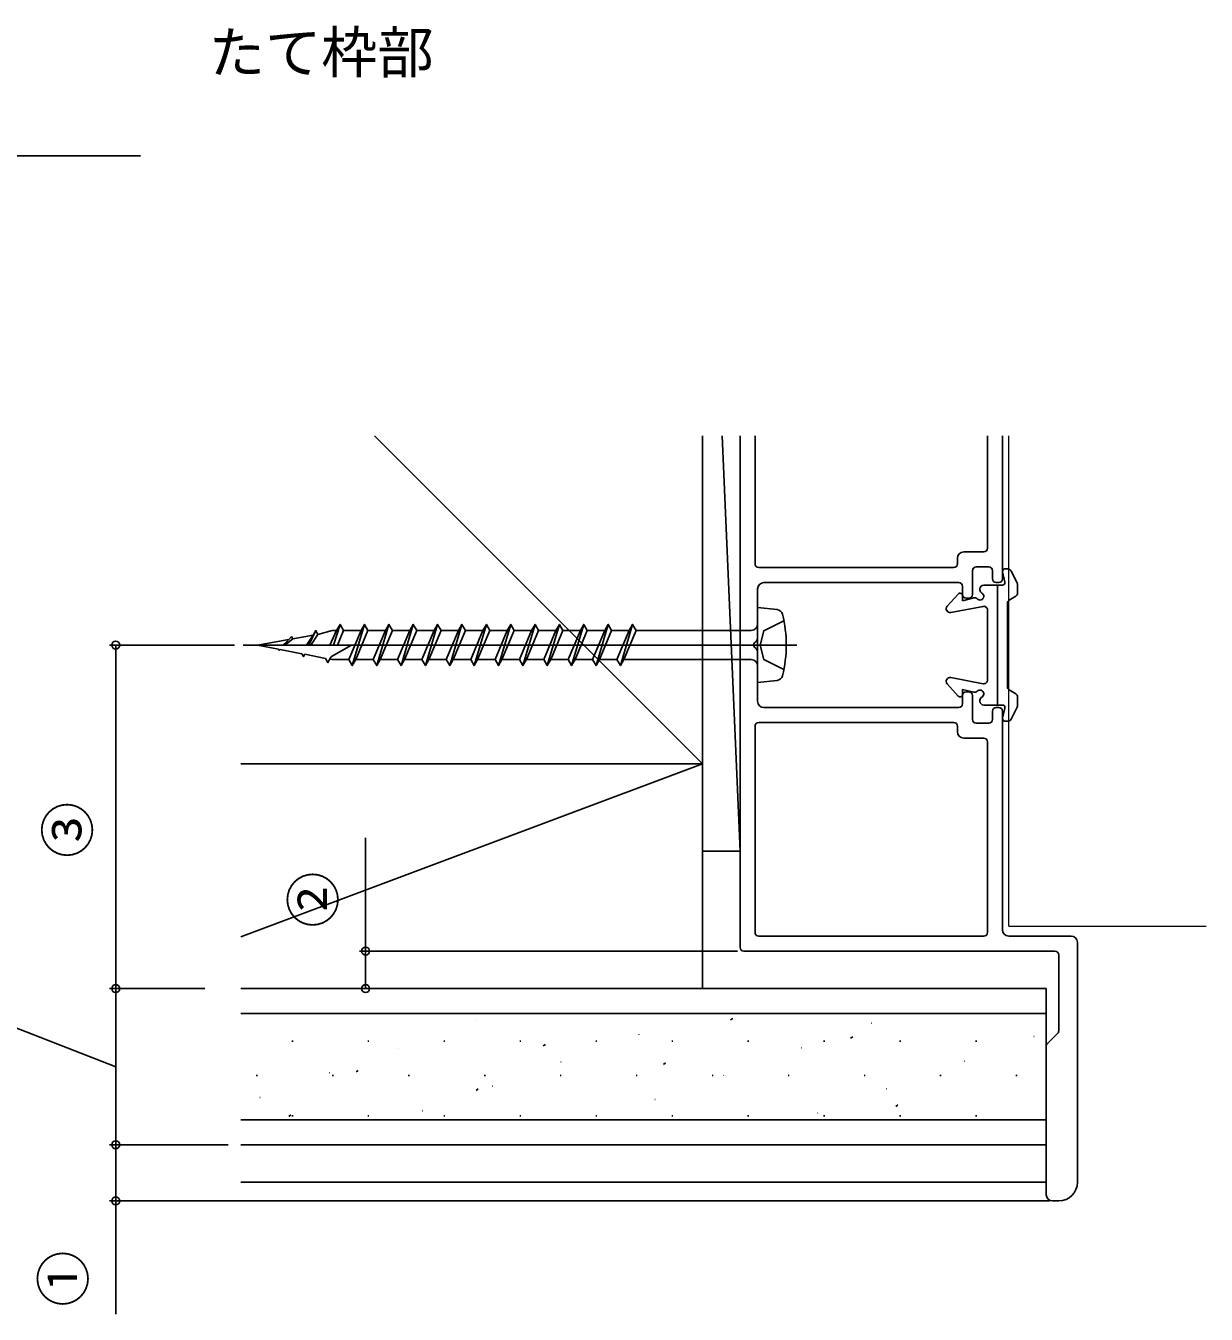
# Model space of a CAD drawing. Units: millimetres, scale not verified. Extents: x -525 to 525, y -808 to 806.
# Drawn here: x -334.7 to -145.8, y -238.8 to -32.5 of the extents above; entities that cross this region are included whole.
import ezdxf
from ezdxf.enums import TextEntityAlignment as Align

# ---------------------------------------------------------------- set-up
doc = ezdxf.new("R2010")
doc.units = ezdxf.units.MM
doc.header["$LTSCALE"] = 4
for name, color, linetype in [('0-2_USER1', 3, 'Continuous'), ('0-3_YKK_11', 7, 'Continuous'), ('0-5_YKK_13', 4, 'Continuous'), ('0-7_YKK_D', 6, 'Continuous'), ('0-9_YSS_K', 3, 'Continuous')]:
    doc.layers.add(name, color=color, linetype=linetype)
doc.layers.add('0-4_YKK_12', color=5, linetype='Continuous', lineweight=18)
doc.styles.add('ＭＳ ゴシック', font='')
doc.styles.get('ＭＳ ゴシック').set_extended_font_data('MS Gothic')

msp = doc.modelspace()

# ---------------------------------------------------------------- linework, layer by layer
at = {"layer": '0-3_YKK_11'}
for p, q in [((-220.398, -180.048), (-220.398, -98.132)), ((-217.998, -118.648), (-217.998, -98.132)), ((-180.798, -98.132), (-180.798, -116.148)), ((-178.398, -98.132), (-178.398, -121.048)), ((-181.398, -116.748), (-184.598, -116.748)), ((-186.198, -119.248), (-217.398, -119.248)), ((-185.598, -117.748), (-185.598, -118.648)), ((-180.598, -119.148), (-182.598, -119.148)), ((-185.398, -121.648), (-216.598, -121.648)), ((-183.198, -119.748), (-183.198, -123.548)), ((-179.998, -121.048), (-179.998, -119.748)), ((-178.998, -121.648), (-179.398, -121.648)), ((-184.798, -123.548), (-184.798, -122.248)), ((-183.798, -124.148), (-184.198, -124.148)), ((-184.798, -141.048), (-184.798, -139.748)), ((-184.198, -139.148), (-183.798, -139.148)), ((-183.198, -139.748), (-183.198, -143.548)), ((-216.598, -141.648), (-185.398, -141.648)), ((-179.998, -143.548), (-179.998, -142.248)), ((-179.398, -141.648), (-178.998, -141.648)), ((-178.398, -142.248), (-178.398, -177.248)), ((-217.398, -144.048), (-186.198, -144.048)), ((-182.598, -144.148), (-180.598, -144.148)), ((-217.998, -177.648), (-217.998, -144.648)), ((-185.598, -144.648), (-185.598, -145.548)), ((-184.598, -146.548), (-181.398, -146.548)), ((-180.798, -147.148), (-180.798, -177.648)), ((-181.398, -178.248), (-217.398, -178.248)), ((-177.398, -178.248), (-167.398, -178.248)), ((-166.398, -179.248), (-166.398, -217.648)), ((-169.998, -180.648), (-219.798, -180.648)), ((-169.398, -193.399), (-169.398, -181.248)), ((-171.222, -195.472), (-169.573, -193.824)), ((-171.398, -219.648), (-171.398, -195.896)), ((-169.398, -220.648), (-170.398, -220.648))]:
    msp.add_line(p, q, dxfattribs=at)
for points in [[(-217.598, -122.648), (-217.598, -130.731), (-217.838, -131.098)], [(-217.838, -132.198), (-217.598, -132.564), (-217.598, -140.648)]]:
    msp.add_lwpolyline(points, dxfattribs=at)
for centre, radius, start, end in [((-184.598, -117.748), 1, 90, 180), ((-181.398, -116.148), 0.6, 270, 360), ((-217.398, -118.648), 0.6, 180, 270), ((-186.198, -118.648), 0.6, 270, 0), ((-182.598, -119.748), 0.6, 90, 180), ((-180.598, -119.748), 0.6, 0, 90), ((-216.598, -122.648), 1, 90, 180), ((-185.398, -122.248), 0.6, 360, 90), ((-179.398, -121.048), 0.6, 180, 270), ((-178.998, -121.048), 0.6, 270, 0), ((-184.198, -123.548), 0.6, 180, 270), ((-183.798, -123.548), 0.6, 270, 0), ((-217.598, -131.648), 0.6, 113.57818, 246.42182), ((-184.198, -139.748), 0.6, 90, 180), ((-183.798, -139.748), 0.6, 360, 90), ((-216.598, -140.648), 1, 180, 270), ((-185.398, -141.048), 0.6, 270, 360), ((-179.398, -142.248), 0.6, 90, 180), ((-178.998, -142.248), 0.6, 0, 90), ((-217.398, -144.648), 0.6, 90, 180), ((-186.198, -144.648), 0.6, 0, 90), ((-182.598, -143.548), 0.6, 180, 270), ((-180.598, -143.548), 0.6, 270, 0), ((-184.598, -145.548), 1, 180, 270), ((-181.398, -147.148), 0.6, 0, 90), ((-177.398, -177.248), 1, 180, 270), ((-217.398, -177.648), 0.6, 180, 270), ((-181.398, -177.648), 0.6, 270, 0), ((-167.398, -179.248), 1, 0, 90), ((-219.798, -180.048), 0.6, 180, 270), ((-169.998, -181.248), 0.6, 360, 90), ((-169.998, -193.399), 0.6, 315, 0), ((-170.798, -195.896), 0.6, 135, 180), ((-169.398, -217.648), 3, 270, 0), ((-170.398, -219.648), 1, 180, 270)]:
    msp.add_arc(centre, radius, start, end, dxfattribs=at)
at = {"layer": '0-4_YKK_12', "color": 2}
for p, q in [((-177.398, -176.647), (-177.398, -98.132)), ((-177.398, -176.648), (-145.793, -176.648))]:
    msp.add_line(p, q, dxfattribs=at)
at = {"layer": '0-5_YKK_13'}
for p, q in [((-177.569, -119.448), (-177.998, -119.448)), ((-178.008, -121.557), (-178.387, -119.939)), ((-176.061, -121.721), (-177.032, -119.78)), ((-185.497, -123.482), (-187.246, -125.449)), ((-184.798, -123.748), (-184.798, -124.548)), ((-181.998, -122.809), (-181.998, -122.648)), ((-178.398, -122.048), (-181.398, -122.048)), ((-179.198, -141.248), (-179.198, -122.048)), ((-175.998, -121.99), (-175.998, -123.315)), ((-217.598, -125.648), (-217.598, -137.648)), ((-217.598, -125.648), (-214.478, -125.976)), ((-186.686, -126.438), (-181.509, -125.458)), ((-184.798, -124.548), (-183.006, -124.1)), ((-177.598, -138.315), (-177.598, -124.981)), ((-177.316, -124.472), (-176.28, -123.824)), ((-180.798, -137.248), (-180.798, -126.048)), ((-288.298, -129.323), (-289.387, -131.648)), ((-287.939, -129.945), (-289.07, -131.648)), ((-287.939, -129.945), (-285.688, -129.308)), ((-286.032, -131.648), (-284.952, -129.308)), ((-284.952, -129.308), (-285.688, -129.308)), ((-284.398, -128.348), (-285.45, -131.648)), ((-283.843, -129.308), (-284.82, -131.648)), ((-281.052, -129.308), (-283.843, -129.308)), ((-283.002, -133.988), (-281.052, -129.308)), ((-280.498, -128.348), (-282.448, -134.948)), ((-279.943, -129.308), (-281.893, -133.988)), ((-277.152, -129.308), (-279.943, -129.308)), ((-279.102, -133.988), (-277.152, -129.308)), ((-276.598, -128.348), (-278.548, -134.948)), ((-276.043, -129.308), (-277.993, -133.988)), ((-273.252, -129.308), (-276.043, -129.308)), ((-275.202, -133.988), (-273.252, -129.308)), ((-272.698, -128.348), (-274.648, -134.948)), ((-272.143, -129.308), (-274.093, -133.988)), ((-269.352, -129.308), (-272.143, -129.308)), ((-271.302, -133.988), (-269.352, -129.308)), ((-268.798, -128.348), (-270.748, -134.948)), ((-268.243, -129.308), (-270.193, -133.988)), ((-265.452, -129.308), (-268.243, -129.308)), ((-267.402, -133.988), (-265.452, -129.308)), ((-264.898, -128.348), (-266.848, -134.948)), ((-264.343, -129.308), (-266.293, -133.988)), ((-261.552, -129.308), (-264.343, -129.308)), ((-263.502, -133.988), (-261.552, -129.308)), ((-260.998, -128.348), (-262.948, -134.948)), ((-260.443, -129.308), (-262.393, -133.988)), ((-257.652, -129.308), (-260.443, -129.308)), ((-259.602, -133.988), (-257.652, -129.308)), ((-257.098, -128.348), (-259.048, -134.948)), ((-256.543, -129.308), (-258.493, -133.988)), ((-253.752, -129.308), (-256.543, -129.308)), ((-255.702, -133.988), (-253.752, -129.308)), ((-253.198, -128.348), (-255.148, -134.948)), ((-252.643, -129.308), (-254.593, -133.988)), ((-249.852, -129.308), (-252.643, -129.308)), ((-251.802, -133.988), (-249.852, -129.308)), ((-249.298, -128.348), (-251.248, -134.948)), ((-248.743, -129.308), (-250.693, -133.988)), ((-245.952, -129.308), (-248.743, -129.308)), ((-247.902, -133.988), (-245.952, -129.308)), ((-245.398, -128.348), (-247.348, -134.948)), ((-244.843, -129.308), (-246.793, -133.988)), ((-242.052, -129.308), (-244.843, -129.308)), ((-244.002, -133.988), (-242.052, -129.308)), ((-241.498, -128.348), (-243.448, -134.948)), ((-240.943, -129.308), (-242.893, -133.988)), ((-238.152, -129.308), (-240.943, -129.308)), ((-240.102, -133.988), (-238.152, -129.308)), ((-237.598, -128.348), (-239.548, -134.948)), ((-237.043, -129.308), (-238.993, -133.988)), ((-218.598, -129.308), (-237.043, -129.308)), ((-211.314, -131.648), (-299.914, -131.648)), ((-297.598, -131.648), (-292.613, -130.769)), ((-294.268, -132.302), (-297.598, -131.648)), ((-293.587, -131.648), (-292.91, -131.106)), ((-292.198, -130.298), (-293.387, -131.648)), ((-291.989, -130.659), (-293.225, -131.648)), ((-291.989, -130.659), (-292.198, -130.298)), ((-291.989, -130.659), (-288.738, -130.086)), ((-289.776, -131.648), (-288.738, -130.086)), ((-294.268, -132.302), (-294.148, -132.51)), ((-294.009, -132.353), (-294.148, -132.51)), ((-290.504, -133.042), (-294.009, -132.353)), ((-286.74, -133.781), (-290.044, -133.132)), ((-285.688, -133.988), (-286.035, -133.92)), ((-285.802, -133.498), (-285.913, -133.708)), ((-285.688, -133.988), (-283.002, -133.988)), ((-281.893, -133.988), (-279.102, -133.988)), ((-277.993, -133.988), (-275.202, -133.988)), ((-274.093, -133.988), (-271.302, -133.988)), ((-270.193, -133.988), (-267.402, -133.988)), ((-266.293, -133.988), (-263.502, -133.988)), ((-262.393, -133.988), (-259.602, -133.988)), ((-258.493, -133.988), (-255.702, -133.988)), ((-254.593, -133.988), (-251.802, -133.988)), ((-250.693, -133.988), (-247.902, -133.988)), ((-246.793, -133.988), (-244.002, -133.988)), ((-242.893, -133.988), (-240.102, -133.988)), ((-238.993, -133.988), (-218.598, -133.988)), ((-217.598, -137.648), (-214.478, -137.32)), ((-185.497, -139.814), (-187.246, -137.847)), ((-186.686, -136.858), (-181.509, -137.838)), ((-184.798, -138.748), (-183.006, -139.196)), ((-184.798, -139.548), (-184.798, -138.748)), ((-177.316, -138.824), (-176.28, -139.472)), ((-175.998, -141.306), (-175.998, -139.981)), ((-181.998, -140.487), (-181.998, -140.648)), ((-178.398, -141.248), (-181.398, -141.248)), ((-178.008, -141.739), (-178.387, -143.357)), ((-176.061, -141.575), (-177.032, -143.516)), ((-177.569, -143.848), (-177.998, -143.848)), ((-171.398, -217.648), (-300.314, -217.648))]:
    msp.add_line(p, q, dxfattribs=at)
for points in [[(-213.381, -127.748), (-216.617, -129.361), (-217.188, -131.651)], [(-287.939, -129.945), (-288.298, -129.323), (-288.738, -130.086)], [(-283.843, -129.308), (-284.398, -128.348), (-284.952, -129.308)], [(-279.943, -129.308), (-280.498, -128.348), (-281.052, -129.308)], [(-276.043, -129.308), (-276.598, -128.348), (-277.152, -129.308)], [(-272.143, -129.308), (-272.698, -128.348), (-273.252, -129.308)], [(-268.243, -129.308), (-268.798, -128.348), (-269.352, -129.308)], [(-264.343, -129.308), (-264.898, -128.348), (-265.452, -129.308)], [(-260.443, -129.308), (-260.998, -128.348), (-261.552, -129.308)], [(-256.543, -129.308), (-257.098, -128.348), (-257.652, -129.308)], [(-252.643, -129.308), (-253.198, -128.348), (-253.752, -129.308)], [(-248.743, -129.308), (-249.298, -128.348), (-249.852, -129.308)], [(-244.843, -129.308), (-245.398, -128.348), (-245.952, -129.308)], [(-240.943, -129.308), (-241.498, -128.348), (-242.052, -129.308)], [(-237.043, -129.308), (-237.598, -128.348), (-238.152, -129.308)], [(-297.598, -131.648), (-282.598, -131.648), (-285.802, -133.498)], [(-213.383, -135.554), (-216.617, -133.941), (-217.188, -131.651)], [(-290.504, -133.042), (-290.248, -133.485), (-290.044, -133.132)], [(-286.74, -133.781), (-286.348, -134.46), (-285.913, -133.708)], [(-283.002, -133.988), (-282.448, -134.948), (-281.893, -133.988)], [(-279.102, -133.988), (-278.548, -134.948), (-277.993, -133.988)], [(-275.202, -133.988), (-274.648, -134.948), (-274.093, -133.988)], [(-271.302, -133.988), (-270.748, -134.948), (-270.193, -133.988)], [(-267.402, -133.988), (-266.848, -134.948), (-266.293, -133.988)], [(-263.502, -133.988), (-262.948, -134.948), (-262.393, -133.988)], [(-259.602, -133.988), (-259.048, -134.948), (-258.493, -133.988)], [(-255.702, -133.988), (-255.148, -134.948), (-254.593, -133.988)], [(-251.802, -133.988), (-251.248, -134.948), (-250.693, -133.988)], [(-247.902, -133.988), (-247.348, -134.948), (-246.793, -133.988)], [(-244.002, -133.988), (-243.448, -134.948), (-242.893, -133.988)], [(-240.102, -133.988), (-239.548, -134.948), (-238.993, -133.988)]]:
    msp.add_lwpolyline(points, dxfattribs=at)
for centre, radius, start, end in [((-177.998, -119.848), 0.4, 90, 193.18403), ((-177.569, -120.048), 0.6, 26.56505, 90), ((-178.398, -121.648), 0.4, 270, 13.18403), ((-185.198, -123.748), 0.4, 360, 138.35142), ((-181.998, -123.848), 0.6, 224.03624, 60), ((-181.398, -122.648), 0.6, 90, 180), ((-181.398, -122.809), 0.6, 180, 240), ((-176.598, -123.315), 0.6, 302.00538, 360), ((-176.598, -121.99), 0.6, 360, 26.56505), ((-186.798, -125.848), 0.6, 138.35142, 280.70954), ((-182.86, -124.682), 0.6, 44.03624, 104.03624), ((-181.398, -126.048), 0.6, 360, 100.70954), ((-176.998, -124.981), 0.6, 122.00538, 180), ((-214.582, -126.97), 1, 14.25208, 84), ((-232.998, -131.648), 20, 345.74792, 14.25208), ((-218.598, -128.308), 1, 270, 0), ((-218.598, -134.988), 1, 0, 90), ((-214.582, -136.325), 1, 276, 345.74792), ((-186.798, -137.448), 0.6, 79.29046, 221.64858), ((-181.398, -137.248), 0.6, 259.29046, 0), ((-185.198, -139.548), 0.4, 221.64858, 0), ((-182.86, -138.614), 0.6, 255.96376, 315.96376), ((-181.998, -139.448), 0.6, 300, 135.96376), ((-181.398, -140.487), 0.6, 120, 180), ((-176.998, -138.315), 0.6, 180, 237.99462), ((-176.598, -139.981), 0.6, 0, 57.99462), ((-181.398, -140.648), 0.6, 180, 270), ((-178.398, -141.648), 0.4, 346.81597, 90), ((-176.598, -141.306), 0.6, 333.43495, 0), ((-177.998, -143.448), 0.4, 166.81597, 270), ((-177.569, -143.248), 0.6, 270, 333.43495)]:
    msp.add_arc(centre, radius, start, end, dxfattribs=at)
at = {"layer": '0-7_YKK_D'}
for p, q in [((-301.314, -131.648), (-321.314, -131.648)), ((-320.314, -186.648), (-320.314, -131.648)), ((-220.798, -180.648), (-281.314, -180.648)), ((-306.037, -186.648), (-321.314, -186.648)), ((-306.037, -186.648), (-321.314, -186.648)), ((-320.314, -186.648), (-320.314, -211.648)), ((-222.398, -186.648), (-281.314, -186.648)), ((-305.956, -211.648), (-321.314, -211.648)), ((-302.314, -211.648), (-321.314, -211.648)), ((-170.898, -220.648), (-321.314, -220.648))]:
    msp.add_line(p, q, dxfattribs=at)
for points in [[(-398.915, -73.898), (-389.95, -53.34), (-316.35, -53.34)], [(-320.314, -199.148), (-345.625, -189.318), (-345.625, -115.718)], [(-280.314, -186.648), (-280.314, -180.648), (-280.314, -162.518)], [(-320.314, -211.648), (-320.314, -220.648), (-320.314, -238.777)]]:
    msp.add_lwpolyline(points, dxfattribs=at)
for centre in [(-320.314, -131.648), (-280.314, -180.648), (-320.314, -186.648), (-320.314, -186.648), (-280.314, -186.648), (-320.314, -211.648), (-320.314, -211.648), (-320.314, -220.648)]:
    msp.add_circle(centre, 0.637, dxfattribs=at)
at = {"layer": '0-9_YSS_K'}
for p, q in [((-278.914, -98.132), (-226.398, -150.648)), ((-226.398, -150.648), (-226.398, -98.132)), ((-220.398, -164.648), (-220.398, -98.132)), ((-226.398, -150.648), (-300.314, -150.648)), ((-300.314, -178.367), (-226.398, -150.648)), ((-171.398, -186.648), (-300.314, -186.648)), ((-171.398, -186.648), (-171.398, -211.648)), ((-171.398, -190.648), (-300.314, -190.648)), ((-262.642, -191.833), (-262.605, -191.82)), ((-221.911, -191.653), (-221.577, -191.432)), ((-199.407, -192.168), (-199.37, -192.155)), ((-292.139, -195.039), (-291.939, -195.039)), ((-279.979, -195.039), (-279.779, -195.039)), ((-267.819, -195.039), (-267.619, -195.039)), ((-255.659, -195.039), (-255.459, -195.039)), ((-251.878, -195.817), (-251.545, -195.596)), ((-243.499, -195.039), (-243.299, -195.039)), ((-236.605, -193.977), (-236.568, -193.964)), ((-231.339, -195.039), (-231.139, -195.039)), ((-219.179, -195.039), (-218.979, -195.039)), ((-207.019, -195.039), (-206.819, -195.039)), ((-202.7, -194.609), (-202.366, -194.388)), ((-194.859, -195.039), (-194.659, -195.039)), ((-182.699, -195.039), (-182.499, -195.039)), ((-173.37, -194.312), (-173.333, -194.299)), ((-275.123, -196.253), (-275.085, -196.24)), ((-210.568, -196.121), (-210.531, -196.107)), ((-281.846, -199.981), (-281.513, -199.76)), ((-249.086, -198.397), (-249.048, -198.383)), ((-232.668, -198.773), (-232.334, -198.552)), ((-184.531, -198.264), (-184.494, -198.251)), ((-297.839, -200.539), (-297.639, -200.539)), ((-286.095, -200.138), (-286.057, -200.125)), ((-285.679, -200.539), (-285.479, -200.539)), ((-273.519, -200.539), (-273.319, -200.539)), ((-261.359, -200.539), (-261.159, -200.539)), ((-249.199, -200.539), (-248.999, -200.539)), ((-237.039, -200.539), (-236.839, -200.539)), ((-224.879, -200.539), (-224.679, -200.539)), ((-223.049, -200.54), (-223.011, -200.527)), ((-212.719, -200.539), (-212.519, -200.539)), ((-200.559, -200.539), (-200.359, -200.539)), ((-188.399, -200.539), (-188.199, -200.539)), ((-176.239, -200.539), (-176.039, -200.539)), ((-297.256, -204.091), (-297.218, -204.077)), ((-262.636, -202.937), (-262.302, -202.716)), ((-260.058, -202.282), (-260.02, -202.269)), ((-197.012, -202.684), (-196.974, -202.67)), ((-271.219, -206.234), (-271.181, -206.221)), ((-234.021, -204.426), (-233.983, -204.412)), ((-195.481, -205.502), (-195.147, -205.281)), ((-171.398, -207.648), (-300.314, -207.648)), ((-292.603, -207.101), (-292.27, -206.88)), ((-292.139, -206.999), (-291.939, -206.999)), ((-279.979, -206.999), (-279.779, -206.999)), ((-267.819, -206.999), (-267.619, -206.999)), ((-255.659, -206.999), (-255.459, -206.999)), ((-243.499, -206.999), (-243.299, -206.999)), ((-231.339, -206.999), (-231.139, -206.999)), ((-219.179, -206.999), (-218.979, -206.999)), ((-207.984, -206.569), (-207.946, -206.556)), ((-207.019, -206.999), (-206.819, -206.999)), ((-194.859, -206.999), (-194.659, -206.999)), ((-182.699, -206.999), (-182.499, -206.999)), ((-171.398, -211.648), (-300.314, -211.648))]:
    msp.add_line(p, q, dxfattribs=at)
for points in [[(-226.398, -98.132), (-226.398, -164.648), (-220.398, -164.648), (-223.248, -98.132)], [(-300.314, -150.648), (-226.398, -150.648), (-226.398, -186.648), (-300.314, -186.648)]]:
    msp.add_lwpolyline(points, dxfattribs=at)

# ---------------------------------------------------------------- texts
at = {"layer": '0-2_USER1', "style": 'ＭＳ ゴシック'}
msp.add_text('たて枠部', height=6.598, dxfattribs=at).set_placement((-305.421, -42.051), align=Align.BOTTOM_LEFT)
at = {"layer": '0-7_YKK_D', "style": 'ＭＳ ゴシック'}
for s, p in [('③', (-322.699, -165.745)), ('②', (-283.399, -176.905)), ('①', (-323.399, -237.584))]:
    msp.add_text(s, height=6.598, rotation=90, dxfattribs=at).set_placement(p, align=Align.BOTTOM_LEFT)

doc.saveas('drawing.dxf')
